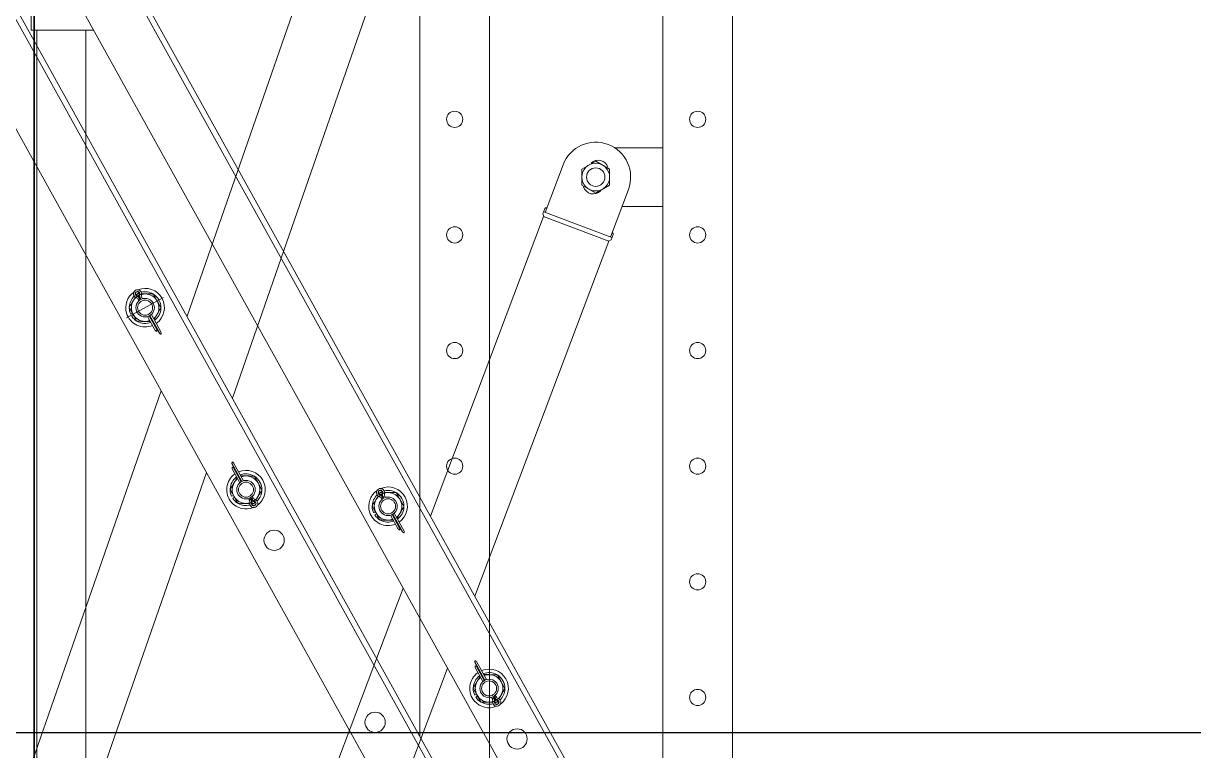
# Model space of a CAD drawing. Header units: millimetres. Extents: x -37020 to 35906, y -101 to 52234.
# Drawn here: x -218.401 to -217.39, y 321.129 to 321.758 of the extents above; entities that cross this region are included whole.
import ezdxf

# ---------------------------------------------------------------- set-up
doc = ezdxf.new("R2010")
doc.units = ezdxf.units.MM
doc.linetypes.add('DASHED2', pattern=[0.375, 0.25, -0.125])
doc.layers.add('Catenaria', color=2, linetype='Continuous')
doc.layers.add('unifilar VIAS Ppales', color=5, linetype='DASHED2')

msp = doc.modelspace()

# ---------------------------------------------------------------- linework, layer by layer
at = {"color": 251, "linetype": 'Continuous', "lineweight": 15}
for p, q in [((-218.0588, 321.1418), (-218.0588, 322.4253)), ((-217.8488, 320.97), (-217.8488, 322.2253)), ((-217.9324, 320.9137), (-218.5384, 322.007)), ((-217.9365, 320.9114), (-218.5425, 322.0047)), ((-217.9768, 320.8891), (-218.5828, 321.9824)), ((-217.9985, 321.9503), (-217.9985, 321.033)), ((-217.7885, 321.8503), (-217.7885, 320.8612)), ((-217.7224, 320.7419), (-218.3284, 321.8352)), ((-217.7265, 320.7396), (-218.3325, 321.8329)), ((-217.7668, 320.7173), (-218.3728, 321.8105)), ((-218.3946, 321.7525), (-218.3946, 321.8033)), ((-218.26, 321.5049), (-218.1609, 321.7899)), ((-218.104, 321.7701), (-218.2208, 321.4341)), ((-218.3946, 321.7525), (-218.3406, 321.7525)), ((-218.3897, 321.7525), (-218.3897, 320.7347)), ((-218.3475, 321.7525), (-218.3475, 320.7347)), ((-217.8904, 321.6507), (-217.8488, 321.6507)), ((-217.8488, 321.6507), (-217.8488, 321.5999)), ((-217.9349, 321.636), (-217.9504, 321.5948)), ((-217.9187, 321.6322), (-217.9067, 321.6392)), ((-217.9187, 321.6184), (-217.9187, 321.6322)), ((-217.9067, 321.6392), (-217.8947, 321.6322)), ((-217.8947, 321.6322), (-217.8947, 321.6184)), ((-217.9067, 321.6115), (-217.9187, 321.6184)), ((-217.8947, 321.6184), (-217.9067, 321.6115)), ((-217.8785, 321.6147), (-217.894, 321.5735)), ((-217.9506, 321.5981), (-217.9524, 321.5934)), ((-217.9524, 321.5934), (-217.9512, 321.5908)), ((-217.8927, 321.573), (-217.9517, 321.5953)), ((-217.9493, 321.5987), (-217.949, 321.5985)), ((-217.884, 321.5999), (-217.8488, 321.5999)), ((-218.0496, 321.3322), (-217.9518, 321.5911)), ((-217.9518, 321.5911), (-217.8954, 321.5698)), ((-217.8934, 321.5712), (-217.896, 321.57)), ((-217.8917, 321.5758), (-217.8934, 321.5712)), ((-217.8923, 321.5771), (-217.8926, 321.5772)), ((-217.8954, 321.5698), (-218.0112, 321.263)), ((-218.2802, 321.5213), (-218.3122, 321.5035)), ((-218.3043, 321.5235), (-218.3033, 321.5241)), ((-218.3041, 321.5211), (-218.304, 321.5212)), ((-218.304, 321.5212), (-218.3039, 321.5215)), ((-218.3039, 321.5215), (-218.3037, 321.5219)), ((-218.3029, 321.5244), (-218.3037, 321.523)), ((-218.3037, 321.5219), (-218.3035, 321.5225)), ((-218.3035, 321.5226), (-218.3035, 321.5227)), ((-218.3035, 321.5227), (-218.3034, 321.5227)), ((-218.3035, 321.5225), (-218.3035, 321.5226)), ((-218.3035, 321.5226), (-218.3035, 321.5226)), ((-218.3035, 321.5225), (-218.3035, 321.5225)), ((-218.3034, 321.5227), (-218.3034, 321.5228)), ((-218.3034, 321.5228), (-218.3034, 321.5228)), ((-218.3034, 321.5228), (-218.3034, 321.5228)), ((-218.3033, 321.5241), (-218.3032, 321.5242)), ((-218.3026, 321.5245), (-218.3014, 321.5251)), ((-218.302, 321.5228), (-218.3026, 321.5224)), ((-218.3013, 321.5232), (-218.302, 321.5228)), ((-218.3014, 321.5251), (-218.3014, 321.5251)), ((-218.3011, 321.524), (-218.3012, 321.524)), ((-218.3012, 321.524), (-218.3012, 321.524)), ((-218.3012, 321.524), (-218.3012, 321.524)), ((-218.301, 321.524), (-218.3011, 321.524)), ((-218.3011, 321.524), (-218.3011, 321.524)), ((-218.3009, 321.524), (-218.301, 321.524)), ((-218.301, 321.524), (-218.301, 321.524)), ((-218.3009, 321.5239), (-218.3009, 321.524)), ((-218.3003, 321.5238), (-218.3009, 321.5239)), ((-218.3004, 321.5206), (-218.3007, 321.5204)), ((-218.299, 321.5213), (-218.3004, 321.5206)), ((-218.3004, 321.5206), (-218.2998, 321.5196)), ((-218.2998, 321.5237), (-218.3003, 321.5238)), ((-218.2995, 321.5237), (-218.2998, 321.5237)), ((-218.2994, 321.5236), (-218.2995, 321.5237)), ((-218.299, 321.5213), (-218.2984, 321.5201)), ((-218.3023, 321.5195), (-218.301, 321.5203)), ((-218.3016, 321.5183), (-218.3023, 321.5195)), ((-218.301, 321.5203), (-218.3007, 321.5204)), ((-218.301, 321.5203), (-218.3004, 321.5192)), ((-218.3007, 321.5204), (-218.3001, 321.5194)), ((-218.3007, 321.5204), (-218.3001, 321.5194)), ((-218.3071, 321.5075), (-218.3087, 321.5067)), ((-218.3062, 321.5058), (-218.3076, 321.5048)), ((-218.2874, 321.4927), (-218.2941, 321.5047)), ((-218.2927, 321.5052), (-218.2859, 321.493)), ((-218.2923, 321.5054), (-218.2838, 321.4901)), ((-218.2923, 321.5054), (-218.2858, 321.4936)), ((-218.292, 321.5056), (-218.2833, 321.4899)), ((-218.2908, 321.5065), (-218.2822, 321.491)), ((-218.2874, 321.4927), (-218.2873, 321.4927)), ((-218.2873, 321.4927), (-218.2872, 321.4926)), ((-218.2872, 321.4926), (-218.2869, 321.4924)), ((-218.2869, 321.4924), (-218.2866, 321.4922)), ((-218.2866, 321.4922), (-218.2861, 321.4919)), ((-218.2861, 321.4923), (-218.286, 321.4926)), ((-218.2861, 321.4919), (-218.2861, 321.4923)), ((-218.286, 321.4926), (-218.2859, 321.493)), ((-218.2859, 321.4933), (-218.2858, 321.4934)), ((-218.2859, 321.4932), (-218.2859, 321.4933)), ((-218.2859, 321.4931), (-218.2859, 321.4932)), ((-218.2859, 321.493), (-218.2859, 321.4931)), ((-218.2858, 321.4935), (-218.2858, 321.4936)), ((-218.2858, 321.4936), (-218.2858, 321.4936)), ((-218.2858, 321.4936), (-218.2858, 321.4936)), ((-218.2858, 321.4934), (-218.2858, 321.4935)), ((-218.2858, 321.4935), (-218.2858, 321.4935)), ((-218.2858, 321.4934), (-218.2858, 321.4934)), ((-218.2822, 321.491), (-218.2822, 321.4909)), ((-218.2822, 321.4909), (-218.2822, 321.4907)), ((-218.2822, 321.4907), (-218.2822, 321.4904)), ((-218.2822, 321.4904), (-218.2822, 321.49)), ((-218.2837, 321.4901), (-218.2838, 321.4901)), ((-218.2838, 321.4901), (-218.2838, 321.4901)), ((-218.2838, 321.4901), (-218.2838, 321.4901)), ((-218.2838, 321.4901), (-218.2838, 321.4901)), ((-218.2837, 321.49), (-218.2837, 321.4901)), ((-218.2836, 321.49), (-218.2837, 321.49)), ((-218.2835, 321.49), (-218.2836, 321.49)), ((-218.2836, 321.49), (-218.2836, 321.49)), ((-218.2834, 321.4899), (-218.2835, 321.49)), ((-218.2833, 321.4899), (-218.2834, 321.4899)), ((-218.2829, 321.4898), (-218.2833, 321.4899)), ((-218.2826, 321.4896), (-218.2829, 321.4898)), ((-218.2822, 321.4895), (-218.2826, 321.4896)), ((-218.2822, 321.49), (-218.2822, 321.4895)), ((-218.5272, 320.7367), (-218.2824, 321.4405)), ((-218.221, 321.379), (-218.2211, 321.3786)), ((-218.2205, 321.3787), (-218.221, 321.379)), ((-218.2432, 321.3697), (-218.4702, 320.7169)), ((-218.2212, 321.3777), (-218.2213, 321.3776)), ((-218.2213, 321.3776), (-218.2213, 321.3775)), ((-218.2213, 321.3775), (-218.2213, 321.3775)), ((-218.2213, 321.3775), (-218.2213, 321.3774)), ((-218.2213, 321.3774), (-218.2213, 321.3773)), ((-218.2128, 321.362), (-218.2213, 321.3773)), ((-218.2213, 321.3773), (-218.2213, 321.3773)), ((-218.2213, 321.3773), (-218.2213, 321.3773)), ((-218.2213, 321.3773), (-218.2213, 321.3773)), ((-218.2211, 321.3782), (-218.2212, 321.3778)), ((-218.2212, 321.3778), (-218.2212, 321.3778)), ((-218.2212, 321.3778), (-218.2212, 321.3777)), ((-218.2125, 321.3621), (-218.2212, 321.3778)), ((-218.2211, 321.3786), (-218.2211, 321.3782)), ((-218.221, 321.3739), (-218.221, 321.3744)), ((-218.221, 321.3744), (-218.2206, 321.3743)), ((-218.221, 321.3735), (-218.221, 321.3739)), ((-218.221, 321.3732), (-218.221, 321.3735)), ((-218.221, 321.373), (-218.221, 321.3732)), ((-218.221, 321.3729), (-218.221, 321.373)), ((-218.221, 321.3729), (-218.2143, 321.3609)), ((-218.2206, 321.3743), (-218.2203, 321.3741)), ((-218.2202, 321.3785), (-218.2205, 321.3787)), ((-218.2203, 321.3741), (-218.2199, 321.374)), ((-218.2199, 321.3783), (-218.2202, 321.3785)), ((-218.2198, 321.3782), (-218.2199, 321.3783)), ((-218.2199, 321.374), (-218.2198, 321.374)), ((-218.2131, 321.3618), (-218.2199, 321.374)), ((-218.2197, 321.3782), (-218.2198, 321.3782)), ((-218.2198, 321.374), (-218.2197, 321.3739)), ((-218.2111, 321.3627), (-218.2197, 321.3782)), ((-218.2197, 321.3739), (-218.2197, 321.3739)), ((-218.2197, 321.3739), (-218.2196, 321.3739)), ((-218.2196, 321.3739), (-218.2195, 321.3738)), ((-218.2195, 321.3738), (-218.2195, 321.3738)), ((-218.2195, 321.3738), (-218.2194, 321.3738)), ((-218.2128, 321.362), (-218.2194, 321.3738)), ((-218.2194, 321.3738), (-218.2194, 321.3738)), ((-218.2194, 321.3738), (-218.2194, 321.3738)), ((-218.2194, 321.3738), (-218.2194, 321.3738)), ((-218.2198, 321.35), (-218.2214, 321.3493)), ((-218.2029, 321.3478), (-218.2036, 321.3491)), ((-218.0943, 321.3517), (-218.0933, 321.3523)), ((-218.0941, 321.3492), (-218.094, 321.3493)), ((-218.094, 321.3493), (-218.0939, 321.3496)), ((-218.0939, 321.3496), (-218.0937, 321.3501)), ((-218.0929, 321.3526), (-218.0937, 321.3512)), ((-218.0937, 321.3501), (-218.0935, 321.3506)), ((-218.0935, 321.3508), (-218.0934, 321.3509)), ((-218.0935, 321.3507), (-218.0935, 321.3508)), ((-218.0935, 321.3508), (-218.0935, 321.3508)), ((-218.0935, 321.3506), (-218.0935, 321.3507)), ((-218.0935, 321.3507), (-218.0935, 321.3507)), ((-218.0934, 321.3509), (-218.0934, 321.351)), ((-218.0934, 321.3509), (-218.0934, 321.3509)), ((-218.0934, 321.3509), (-218.0934, 321.3509)), ((-218.0933, 321.3523), (-218.0932, 321.3523)), ((-218.0926, 321.3527), (-218.0914, 321.3533)), ((-218.092, 321.351), (-218.0926, 321.3506)), ((-218.0913, 321.3513), (-218.092, 321.351)), ((-218.0914, 321.3533), (-218.0913, 321.3533)), ((-218.0911, 321.3522), (-218.0912, 321.3522)), ((-218.0912, 321.3522), (-218.0912, 321.3522)), ((-218.0912, 321.3522), (-218.0912, 321.3522)), ((-218.091, 321.3521), (-218.0911, 321.3522)), ((-218.0911, 321.3522), (-218.0911, 321.3522)), ((-218.0909, 321.3521), (-218.091, 321.3521)), ((-218.091, 321.3521), (-218.091, 321.3521)), ((-218.091, 321.3484), (-218.0907, 321.3486)), ((-218.0909, 321.3521), (-218.0909, 321.3521)), ((-218.0903, 321.352), (-218.0909, 321.3521)), ((-218.0903, 321.3488), (-218.0907, 321.3486)), ((-218.0907, 321.3486), (-218.0901, 321.3476)), ((-218.0907, 321.3486), (-218.0901, 321.3476)), ((-218.0898, 321.3519), (-218.0903, 321.352)), ((-218.089, 321.3495), (-218.0903, 321.3488)), ((-218.0903, 321.3488), (-218.0898, 321.3477)), ((-218.0895, 321.3518), (-218.0898, 321.3519)), ((-218.0894, 321.3518), (-218.0895, 321.3518)), ((-218.089, 321.3495), (-218.0884, 321.3483)), ((-218.2189, 321.3484), (-218.2204, 321.3474)), ((-218.2068, 321.3473), (-218.2061, 321.346)), ((-218.2061, 321.346), (-218.2048, 321.3468)), ((-218.2058, 321.3437), (-218.2057, 321.3437)), ((-218.2057, 321.3437), (-218.2054, 321.3437)), ((-218.2048, 321.3468), (-218.2054, 321.3478)), ((-218.2054, 321.3437), (-218.2049, 321.3436)), ((-218.2045, 321.3469), (-218.2051, 321.348)), ((-218.2045, 321.3469), (-218.2051, 321.348)), ((-218.2049, 321.3436), (-218.2043, 321.3434)), ((-218.2042, 321.3471), (-218.2048, 321.3482)), ((-218.2048, 321.3468), (-218.2045, 321.3469)), ((-218.2042, 321.3471), (-218.2045, 321.3469)), ((-218.2043, 321.3434), (-218.2042, 321.3434)), ((-218.2029, 321.3478), (-218.2042, 321.3471)), ((-218.2042, 321.3434), (-218.2042, 321.3434)), ((-218.2042, 321.3434), (-218.2041, 321.3434)), ((-218.2041, 321.3434), (-218.2041, 321.3434)), ((-218.2041, 321.3434), (-218.204, 321.3434)), ((-218.204, 321.3434), (-218.204, 321.3434)), ((-218.204, 321.3434), (-218.204, 321.3434)), ((-218.204, 321.3434), (-218.204, 321.3434)), ((-218.2023, 321.3429), (-218.204, 321.343)), ((-218.2032, 321.3446), (-218.2039, 321.3442)), ((-218.2038, 321.3423), (-218.2028, 321.3427)), ((-218.2025, 321.3449), (-218.2032, 321.3446)), ((-218.2028, 321.3427), (-218.2027, 321.3428)), ((-218.202, 321.3432), (-218.2009, 321.3439)), ((-218.2016, 321.3449), (-218.2017, 321.3448)), ((-218.2017, 321.3448), (-218.2017, 321.3447)), ((-218.2017, 321.3447), (-218.2017, 321.3447)), ((-218.2017, 321.3447), (-218.2017, 321.3446)), ((-218.2017, 321.3446), (-218.2017, 321.3446)), ((-218.2017, 321.3446), (-218.2017, 321.3446)), ((-218.2017, 321.3446), (-218.2017, 321.3446)), ((-218.2014, 321.3455), (-218.2016, 321.3449)), ((-218.2016, 321.3449), (-218.2016, 321.3449)), ((-218.2013, 321.3459), (-218.2014, 321.3455)), ((-218.2011, 321.3462), (-218.2013, 321.3459)), ((-218.2011, 321.3463), (-218.2011, 321.3462)), ((-218.2009, 321.3439), (-218.2009, 321.3439)), ((-218.0923, 321.3477), (-218.091, 321.3484)), ((-218.0916, 321.3465), (-218.0923, 321.3477)), ((-218.091, 321.3484), (-218.0904, 321.3474)), ((-218.0971, 321.3356), (-218.0987, 321.3349)), ((-218.0962, 321.334), (-218.0976, 321.333)), ((-218.0774, 321.3208), (-218.0841, 321.3329)), ((-218.0827, 321.3334), (-218.0759, 321.3212)), ((-218.0823, 321.3336), (-218.0738, 321.3183)), ((-218.0823, 321.3336), (-218.0758, 321.3217)), ((-218.082, 321.3337), (-218.0733, 321.3181)), ((-218.0808, 321.3347), (-218.0722, 321.3191)), ((-218.0774, 321.3208), (-218.0773, 321.3208)), ((-218.0773, 321.3208), (-218.0772, 321.3207)), ((-218.0772, 321.3207), (-218.0769, 321.3205)), ((-218.0769, 321.3205), (-218.0766, 321.3203)), ((-218.0766, 321.3203), (-218.0761, 321.3201)), ((-218.0761, 321.3201), (-218.076, 321.3204)), ((-218.076, 321.3208), (-218.0759, 321.3212)), ((-218.076, 321.3204), (-218.076, 321.3208)), ((-218.0759, 321.3213), (-218.0759, 321.3214)), ((-218.0759, 321.3214), (-218.0758, 321.3214)), ((-218.0759, 321.3212), (-218.0759, 321.3213)), ((-218.0758, 321.3216), (-218.0758, 321.3217)), ((-218.0758, 321.3217), (-218.0758, 321.3217)), ((-218.0758, 321.3217), (-218.0758, 321.3217)), ((-218.0758, 321.3217), (-218.0758, 321.3217)), ((-218.0758, 321.3215), (-218.0758, 321.3216)), ((-218.0758, 321.3216), (-218.0758, 321.3216)), ((-218.0758, 321.3214), (-218.0758, 321.3215)), ((-218.0738, 321.3182), (-218.0738, 321.3183)), ((-218.0738, 321.3183), (-218.0738, 321.3183)), ((-218.0737, 321.3182), (-218.0738, 321.3182)), ((-218.0738, 321.3182), (-218.0738, 321.3182)), ((-218.0736, 321.3182), (-218.0737, 321.3182)), ((-218.0737, 321.3182), (-218.0737, 321.3182)), ((-218.0736, 321.3181), (-218.0736, 321.3182)), ((-218.0722, 321.3191), (-218.0722, 321.3191)), ((-218.0722, 321.3191), (-218.0722, 321.3189)), ((-218.0722, 321.3189), (-218.0722, 321.3186)), ((-218.0722, 321.3186), (-218.0722, 321.3182)), ((-218.0735, 321.3181), (-218.0736, 321.3181)), ((-218.0734, 321.3181), (-218.0735, 321.3181)), ((-218.0733, 321.3181), (-218.0734, 321.3181)), ((-218.0729, 321.3179), (-218.0733, 321.3181)), ((-218.0726, 321.3178), (-218.0729, 321.3179)), ((-218.0722, 321.3176), (-218.0726, 321.3178)), ((-218.0722, 321.3182), (-218.0722, 321.3176)), ((-218.3072, 320.6499), (-218.0731, 321.2699)), ((-218.011, 321.2071), (-218.0111, 321.2068)), ((-218.0105, 321.2069), (-218.011, 321.2071)), ((-218.0348, 321.2007), (-218.2508, 320.6286)), ((-218.0112, 321.2058), (-218.0113, 321.2057)), ((-218.0113, 321.2057), (-218.0113, 321.2057)), ((-218.0113, 321.2057), (-218.0113, 321.2056)), ((-218.0113, 321.2056), (-218.0113, 321.2056)), ((-218.0113, 321.2056), (-218.0113, 321.2055)), ((-218.0113, 321.2055), (-218.0113, 321.2055)), ((-218.0113, 321.2055), (-218.0113, 321.2054)), ((-218.0028, 321.1901), (-218.0113, 321.2054)), ((-218.0113, 321.2054), (-218.0113, 321.2054)), ((-218.0111, 321.2064), (-218.0112, 321.206)), ((-218.0112, 321.206), (-218.0112, 321.2059)), ((-218.0025, 321.1903), (-218.0112, 321.206)), ((-218.0112, 321.2059), (-218.0112, 321.2058)), ((-218.0111, 321.2068), (-218.0111, 321.2064)), ((-218.011, 321.202), (-218.011, 321.2026)), ((-218.011, 321.2026), (-218.0106, 321.2024)), ((-218.011, 321.2016), (-218.011, 321.202)), ((-218.011, 321.2013), (-218.011, 321.2016)), ((-218.011, 321.2011), (-218.011, 321.2013)), ((-218.011, 321.2011), (-218.0043, 321.189)), ((-218.011, 321.2011), (-218.011, 321.2011)), ((-218.0106, 321.2024), (-218.0103, 321.2023)), ((-218.0102, 321.2066), (-218.0105, 321.2069)), ((-218.0103, 321.2023), (-218.0099, 321.2021)), ((-218.0099, 321.2065), (-218.0102, 321.2066)), ((-218.0098, 321.2064), (-218.0099, 321.2065)), ((-218.0099, 321.2021), (-218.0098, 321.2021)), ((-218.0031, 321.1899), (-218.0099, 321.2021)), ((-218.0097, 321.2063), (-218.0098, 321.2064)), ((-218.0098, 321.2021), (-218.0097, 321.2021)), ((-218.0011, 321.1908), (-218.0097, 321.2063)), ((-218.0097, 321.2021), (-218.0097, 321.2021)), ((-218.0097, 321.2021), (-218.0096, 321.202)), ((-218.0096, 321.202), (-218.0095, 321.202)), ((-218.0095, 321.202), (-218.0095, 321.202)), ((-218.0095, 321.202), (-218.0094, 321.202)), ((-218.0094, 321.202), (-218.0094, 321.202)), ((-218.0094, 321.202), (-218.0094, 321.2019)), ((-218.0028, 321.1901), (-218.0094, 321.2019)), ((-218.0094, 321.2019), (-218.0094, 321.2019)), ((-218.0098, 321.1782), (-218.0114, 321.1774)), ((-217.9929, 321.176), (-217.9936, 321.1772)), ((-218.0089, 321.1765), (-218.0104, 321.1756)), ((-217.9968, 321.1754), (-217.9961, 321.1742)), ((-217.9961, 321.1742), (-217.9948, 321.1749)), ((-217.9958, 321.1719), (-217.9957, 321.1719)), ((-217.9957, 321.1719), (-217.9954, 321.1718)), ((-217.9948, 321.1749), (-217.9954, 321.176)), ((-217.9954, 321.1718), (-217.9949, 321.1717)), ((-217.9945, 321.1751), (-217.9951, 321.1761)), ((-217.9945, 321.1751), (-217.9951, 321.1761)), ((-217.9949, 321.1717), (-217.9943, 321.1716)), ((-217.9942, 321.1753), (-217.9948, 321.1763)), ((-217.9948, 321.1749), (-217.9945, 321.1751)), ((-217.9942, 321.1753), (-217.9945, 321.1751)), ((-217.9943, 321.1716), (-217.9942, 321.1716)), ((-217.9929, 321.176), (-217.9942, 321.1753)), ((-217.9942, 321.1716), (-217.9942, 321.1716)), ((-217.9942, 321.1716), (-217.9941, 321.1715)), ((-217.9941, 321.1715), (-217.9941, 321.1715)), ((-217.9941, 321.1715), (-217.994, 321.1715)), ((-217.994, 321.1715), (-217.994, 321.1715)), ((-217.994, 321.1715), (-217.994, 321.1715)), ((-217.994, 321.1715), (-217.994, 321.1715)), ((-217.9923, 321.1711), (-217.994, 321.1711)), ((-217.9932, 321.1727), (-217.9938, 321.1724)), ((-217.9938, 321.1704), (-217.9928, 321.1709)), ((-217.9925, 321.1731), (-217.9932, 321.1727)), ((-217.9928, 321.1709), (-217.9927, 321.171)), ((-217.992, 321.1713), (-217.9909, 321.172)), ((-217.9916, 321.173), (-217.9917, 321.173)), ((-217.9917, 321.173), (-217.9917, 321.1729)), ((-217.9917, 321.1729), (-217.9917, 321.1728)), ((-217.9917, 321.1728), (-217.9917, 321.1728)), ((-217.9917, 321.1728), (-217.9917, 321.1728)), ((-217.9917, 321.1728), (-217.9917, 321.1727)), ((-217.9917, 321.1727), (-217.9917, 321.1727)), ((-217.9914, 321.1736), (-217.9916, 321.1731)), ((-217.9916, 321.1731), (-217.9916, 321.173)), ((-217.9912, 321.1741), (-217.9914, 321.1736)), ((-217.9911, 321.1744), (-217.9912, 321.1741)), ((-217.9911, 321.1745), (-217.9911, 321.1744)), ((-217.9909, 321.172), (-217.9909, 321.172))]:
    msp.add_line(p, q, dxfattribs=at)
for centre, radius in [((-218.0286, 321.6753), 0.007), ((-217.8186, 321.6753), 0.007), ((-217.9067, 321.6253), 0.012), ((-217.9067, 321.6253), 0.008), ((-218.0286, 321.5753), 0.007), ((-217.8186, 321.5753), 0.007), ((-218.2962, 321.5124), 0.008), ((-218.2962, 321.5124), 0.0065), ((-218.0286, 321.4753), 0.007), ((-217.8186, 321.4753), 0.007), ((-218.0286, 321.3753), 0.007), ((-217.8186, 321.3753), 0.007), ((-218.209, 321.355), 0.008), ((-218.209, 321.355), 0.0065), ((-218.0862, 321.3406), 0.008), ((-218.0862, 321.3406), 0.0065), ((-218.1847, 321.3112), 0.00875), ((-217.8186, 321.2753), 0.007), ((-217.9989, 321.1831), 0.008), ((-217.9989, 321.1831), 0.0065), ((-217.8186, 321.1753), 0.007), ((-218.0974, 321.1538), 0.00875), ((-217.9747, 321.1394), 0.00875)]:
    msp.add_circle(centre, radius, dxfattribs=at)
for centre, radius, start, end in [((-217.9067, 321.6253), 0.0302, 339.3154, 159.3154), ((-217.9045, 321.6312), 0.00875, 17.5129, 135.8556), ((-217.9089, 321.6195), 0.00875, 197.5129, 316.9851), ((-217.9497, 321.5977), 0.001, 69.3154, 159.3154), ((-217.8926, 321.5762), 0.001, 339.3154, 69.3154), ((-218.2962, 321.5124), 0.0167, 125.9875, 196.7644), ((-218.2962, 321.5124), 0.0137, 133.7563, 177.2878), ((-218.3028, 321.5244), 0.00351, 29, 249.7336), ((-218.2962, 321.5124), 0.0119, 132.7098, 149), ((-218.3028, 321.5244), 0.00203, 348.2664, 249.7336), ((-218.3028, 321.5244), 0.00167, 348.2664, 249.7336), ((-218.3052, 321.5179), 0.00336, 29, 69.7336), ((-218.3052, 321.5179), 0.00485, 29, 69.7336), ((-218.3052, 321.5179), 0.00521, 29, 69.7336), ((-218.2962, 321.5124), 0.0167, 305.3746, 112.0125), ((-218.2961, 321.523), 0.00521, 168.2664, 209), ((-218.2961, 321.523), 0.00485, 168.2664, 209), ((-218.3028, 321.5244), 0.00351, 348.2664, 29), ((-218.2962, 321.5124), 0.0137, 59.9308, 104.2437), ((-218.2961, 321.523), 0.00336, 168.2664, 209), ((-218.2962, 321.5124), 0.0119, 89, 105.2902), ((-218.2962, 321.5124), 0.0119, 29, 89), ((-218.2962, 321.5124), 0.0137, 0.0287, 58.4601), ((-218.2962, 321.5124), 0.0137, 180.4862, 204.5), ((-218.2962, 321.5124), 0.0119, 149, 209), ((-218.2962, 321.5124), 0.0137, 306.7589, 357.5024), ((-218.2962, 321.5124), 0.0119, 329, 29), ((-218.2962, 321.5124), 0.0167, 196.7644, 292.6254), ((-218.2962, 321.5124), 0.0137, 213.5, 237.8653), ((-218.2962, 321.5124), 0.0119, 209, 269), ((-218.2962, 321.5124), 0.0137, 240.5777, 291.2412), ((-218.2962, 321.5124), 0.0119, 269, 290.0659), ((-218.2962, 321.5124), 0.0119, 307.9341, 329), ((-218.209, 321.355), 0.0167, 305.9875, 112.6254), ((-218.209, 321.355), 0.0167, 125.3746, 221.2356), ((-218.209, 321.355), 0.0137, 126.7588, 177.4223), ((-218.209, 321.355), 0.0119, 149, 209), ((-218.209, 321.355), 0.0119, 127.9341, 149), ((-218.209, 321.355), 0.0137, 60.4976, 111.2412), ((-218.209, 321.355), 0.0119, 89, 110.0659), ((-218.209, 321.355), 0.0119, 29, 89), ((-218.209, 321.355), 0.0137, 359.5399, 57.9713), ((-218.209, 321.355), 0.0119, 329, 29), ((-218.209, 321.355), 0.0137, 180.1347, 204.5), ((-218.209, 321.355), 0.0119, 209, 269), ((-218.209, 321.355), 0.0119, 312.7098, 329), ((-218.209, 321.355), 0.0137, 313.7563, 358.0692), ((-218.0862, 321.3406), 0.0167, 125.9875, 196.7644), ((-218.0862, 321.3406), 0.0137, 133.7563, 177.2878), ((-218.0928, 321.3525), 0.00351, 29, 249.7336), ((-218.0862, 321.3406), 0.0119, 132.7098, 149), ((-218.0928, 321.3525), 0.00203, 348.2664, 249.7336), ((-218.0928, 321.3525), 0.00167, 348.2664, 249.7336), ((-218.0952, 321.3461), 0.00336, 29, 69.7336), ((-218.0952, 321.3461), 0.00485, 29, 69.7336), ((-218.0952, 321.3461), 0.00521, 29, 69.7336), ((-218.0862, 321.3406), 0.0167, 305.3746, 112.0125), ((-218.0861, 321.3511), 0.00521, 168.2664, 209), ((-218.0861, 321.3511), 0.00485, 168.2664, 209), ((-218.0928, 321.3525), 0.00351, 348.2664, 29), ((-218.0862, 321.3406), 0.0137, 59.9308, 104.2437), ((-218.0861, 321.3511), 0.00336, 168.2664, 209), ((-218.0862, 321.3406), 0.0119, 89, 105.2902), ((-218.0862, 321.3406), 0.0119, 29, 89), ((-218.0862, 321.3406), 0.0137, 0.0287, 58.4601), ((-218.209, 321.355), 0.0167, 221.2356, 292.0125), ((-218.209, 321.355), 0.0137, 213.5, 237.5138), ((-218.209, 321.355), 0.0137, 240.7122, 284.2437), ((-218.209, 321.355), 0.0119, 269, 285.2902), ((-218.2091, 321.3444), 0.00336, 348.2664, 29), ((-218.2023, 321.343), 0.00351, 168.2664, 29), ((-218.2091, 321.3444), 0.00485, 348.2664, 29), ((-218.1999, 321.3495), 0.00521, 209, 249.7336), ((-218.2091, 321.3444), 0.00521, 348.2664, 29), ((-218.2023, 321.343), 0.00203, 168.2664, 69.7336), ((-218.1999, 321.3495), 0.00485, 209, 249.7336), ((-218.2023, 321.343), 0.00167, 168.2664, 69.7336), ((-218.1999, 321.3495), 0.00336, 209, 249.7336), ((-218.2023, 321.343), 0.00351, 29, 69.7336), ((-218.0862, 321.3406), 0.0137, 180.4862, 204.5), ((-218.0862, 321.3406), 0.0119, 149, 209), ((-218.0862, 321.3406), 0.0137, 306.7588, 357.5024), ((-218.0862, 321.3406), 0.0119, 329, 29), ((-218.0862, 321.3406), 0.0167, 196.7644, 292.6254), ((-218.0862, 321.3406), 0.0137, 213.5, 237.8653), ((-218.0862, 321.3406), 0.0119, 209, 269), ((-218.0862, 321.3406), 0.0137, 240.5777, 291.2412), ((-218.0862, 321.3406), 0.0119, 269, 290.0659), ((-218.0862, 321.3406), 0.0119, 307.9341, 329), ((-217.9989, 321.1831), 0.0167, 305.9875, 112.6254), ((-217.9989, 321.1831), 0.0137, 60.4976, 111.2412), ((-217.9989, 321.1831), 0.0167, 125.3746, 221.2356), ((-217.9989, 321.1831), 0.0137, 126.7588, 177.4223), ((-217.9989, 321.1831), 0.0119, 149, 209), ((-217.9989, 321.1831), 0.0119, 127.9341, 149), ((-217.9989, 321.1831), 0.0119, 89, 110.0659), ((-217.9989, 321.1831), 0.0119, 29, 89), ((-217.9989, 321.1831), 0.0137, 359.5399, 57.9713), ((-217.9989, 321.1831), 0.0119, 329, 29), ((-217.9989, 321.1831), 0.0137, 180.1347, 204.5), ((-217.9989, 321.1831), 0.0119, 209, 269), ((-217.9989, 321.1831), 0.0119, 312.7098, 329), ((-217.9989, 321.1831), 0.0137, 313.7563, 358.0692), ((-217.9989, 321.1831), 0.0167, 221.2356, 292.0125), ((-217.9989, 321.1831), 0.0137, 213.5, 237.5138), ((-217.9989, 321.1831), 0.0137, 240.7122, 284.2437), ((-217.9989, 321.1831), 0.0119, 269, 285.2902), ((-217.9991, 321.1726), 0.00336, 348.2664, 29), ((-217.9923, 321.1712), 0.00351, 168.2664, 29), ((-217.9991, 321.1726), 0.00485, 348.2664, 29), ((-217.9899, 321.1776), 0.00521, 209, 249.7336), ((-217.9991, 321.1726), 0.00521, 348.2664, 29), ((-217.9923, 321.1712), 0.00203, 168.2664, 69.7336), ((-217.9899, 321.1776), 0.00485, 209, 249.7336), ((-217.9923, 321.1712), 0.00167, 168.2664, 69.7336), ((-217.9899, 321.1776), 0.00336, 209, 249.7336), ((-217.9923, 321.1712), 0.00351, 29, 69.7336)]:
    msp.add_arc(centre, radius, start, end, dxfattribs=at)
for points, knots in [([(-218.3047, 321.5214), (-218.3048, 321.5212), (-218.3054, 321.5203), (-218.306, 321.5193), (-218.3064, 321.5185)], [0, 0, 0, 0, 0.2287917, 1, 1, 1, 1]), ([(-218.3012, 321.5244), (-218.3014, 321.5244), (-218.302, 321.5244), (-218.3025, 321.5244), (-218.3029, 321.5244)], [0, 0, 0, 0, 0.32141, 1, 1, 1, 1]), ([(-218.296, 321.5243), (-218.297, 321.5243), (-218.2981, 321.5244), (-218.2992, 321.5244), (-218.2994, 321.5244)], [0, 0, 0, 0, 0.847161, 1, 1, 1, 1]), ([(-218.2891, 321.5242), (-218.2902, 321.5242), (-218.2924, 321.5243), (-218.2948, 321.5243), (-218.296, 321.5243), (-218.296, 321.5243)], [0, 0, 0, 0, 0.4845457, 0.9867486, 1, 1, 1, 1]), ([(-218.2858, 321.5182), (-218.2863, 321.519), (-218.2872, 321.5207), (-218.2883, 321.5227), (-218.2889, 321.5239), (-218.2891, 321.5242)], [0, 0, 0, 0, 0.406635, 0.827972, 1, 1, 1, 1]), ([(-218.3064, 321.5185), (-218.3065, 321.5184), (-218.307, 321.5175), (-218.308, 321.5159), (-218.3091, 321.5141), (-218.3098, 321.513), (-218.31, 321.5126)], [0, 0, 0, 0, 0.066921, 0.435837, 0.815266, 1, 1, 1, 1]), ([(-218.31, 321.5126), (-218.3095, 321.5117), (-218.3084, 321.5098), (-218.3072, 321.5077), (-218.3067, 321.5067), (-218.3066, 321.5066)], [0, 0, 0, 0, 0.4845457, 0.9867481, 1, 1, 1, 1]), ([(-218.2825, 321.5122), (-218.2828, 321.5117), (-218.2835, 321.5105), (-218.2847, 321.5085), (-218.2856, 321.507), (-218.286, 321.5063)], [0, 0, 0, 0, 0.265444, 0.628072, 1, 1, 1, 1]), ([(-218.2825, 321.5122), (-218.283, 321.5131), (-218.284, 321.515), (-218.2852, 321.5171), (-218.2858, 321.5182), (-218.2858, 321.5182)], [0, 0, 0, 0, 0.484547, 0.986748, 1, 1, 1, 1]), ([(-218.3066, 321.5066), (-218.3062, 321.5058), (-218.3052, 321.5041), (-218.3041, 321.5021), (-218.3035, 321.5009), (-218.3033, 321.5006)], [0, 0, 0, 0, 0.406636, 0.827972, 1, 1, 1, 1]), ([(-218.3033, 321.5006), (-218.3022, 321.5006), (-218.3001, 321.5006), (-218.2977, 321.5005), (-218.2965, 321.5005), (-218.2964, 321.5005)], [0, 0, 0, 0, 0.484546, 0.986748, 1, 1, 1, 1]), ([(-218.2964, 321.5005), (-218.2955, 321.5005), (-218.2938, 321.5005), (-218.2923, 321.5004), (-218.2917, 321.5004)], [0, 0, 0, 0, 0.597277, 1, 1, 1, 1]), ([(-218.286, 321.5063), (-218.2861, 321.5061), (-218.2866, 321.5053), (-218.2875, 321.5039), (-218.2882, 321.5027), (-218.2884, 321.5022)], [0, 0, 0, 0, 0.098345, 0.64049, 1, 1, 1, 1]), ([(-218.2227, 321.3552), (-218.2222, 321.3561), (-218.221, 321.358), (-218.2198, 321.36), (-218.2192, 321.3611), (-218.2192, 321.3611)], [0, 0, 0, 0, 0.484546, 0.986748, 1, 1, 1, 1]), ([(-218.2192, 321.3611), (-218.2187, 321.3619), (-218.2178, 321.3633), (-218.217, 321.3646), (-218.2167, 321.3652)], [0, 0, 0, 0, 0.597277, 1, 1, 1, 1]), ([(-218.2087, 321.3669), (-218.2089, 321.3669), (-218.2099, 321.3669), (-218.2115, 321.3669), (-218.2129, 321.367), (-218.2135, 321.367)], [0, 0, 0, 0, 0.098345, 0.64049, 1, 1, 1, 1]), ([(-218.2019, 321.3668), (-218.2024, 321.3668), (-218.2038, 321.3668), (-218.2061, 321.3668), (-218.2079, 321.3669), (-218.2087, 321.3669)], [0, 0, 0, 0, 0.265444, 0.628072, 1, 1, 1, 1]), ([(-218.2019, 321.3668), (-218.2013, 321.3658), (-218.2003, 321.3639), (-218.1991, 321.3618), (-218.1985, 321.3608), (-218.1985, 321.3608)], [0, 0, 0, 0, 0.484547, 0.986748, 1, 1, 1, 1]), ([(-218.1985, 321.3608), (-218.1981, 321.3599), (-218.1971, 321.3582), (-218.196, 321.3562), (-218.1954, 321.3551), (-218.1952, 321.3547)], [0, 0, 0, 0, 0.406635, 0.827972, 1, 1, 1, 1]), ([(-218.2194, 321.3492), (-218.2198, 321.35), (-218.2208, 321.3518), (-218.2219, 321.3538), (-218.2225, 321.3549), (-218.2227, 321.3552)], [0, 0, 0, 0, 0.406636, 0.827972, 1, 1, 1, 1]), ([(-218.216, 321.3432), (-218.2166, 321.3441), (-218.2176, 321.346), (-218.2188, 321.3481), (-218.2194, 321.3492), (-218.2194, 321.3492)], [0, 0, 0, 0, 0.4845457, 0.9867481, 1, 1, 1, 1]), ([(-218.1987, 321.3488), (-218.1992, 321.348), (-218.1998, 321.347), (-218.2004, 321.3461), (-218.2005, 321.3459)], [0, 0, 0, 0, 0.847161, 1, 1, 1, 1]), ([(-218.1952, 321.3547), (-218.1957, 321.3538), (-218.1969, 321.352), (-218.1981, 321.3499), (-218.1987, 321.3489), (-218.1987, 321.3488)], [0, 0, 0, 0, 0.4845457, 0.9867486, 1, 1, 1, 1]), ([(-218.0947, 321.3496), (-218.0948, 321.3494), (-218.0954, 321.3484), (-218.096, 321.3475), (-218.0964, 321.3467)], [0, 0, 0, 0, 0.2287917, 1, 1, 1, 1]), ([(-218.0912, 321.3526), (-218.0914, 321.3526), (-218.092, 321.3526), (-218.0925, 321.3526), (-218.0929, 321.3526)], [0, 0, 0, 0, 0.32141, 1, 1, 1, 1]), ([(-218.086, 321.3525), (-218.087, 321.3525), (-218.0881, 321.3525), (-218.0892, 321.3525), (-218.0894, 321.3525)], [0, 0, 0, 0, 0.847161, 1, 1, 1, 1]), ([(-218.0791, 321.3524), (-218.0802, 321.3524), (-218.0824, 321.3524), (-218.0848, 321.3525), (-218.086, 321.3525), (-218.086, 321.3525)], [0, 0, 0, 0, 0.4845457, 0.9867486, 1, 1, 1, 1]), ([(-218.0758, 321.3463), (-218.0763, 321.3472), (-218.0772, 321.3489), (-218.0783, 321.3509), (-218.0789, 321.352), (-218.0791, 321.3524)], [0, 0, 0, 0, 0.406635, 0.827972, 1, 1, 1, 1]), ([(-218.2092, 321.3431), (-218.2093, 321.3431), (-218.2103, 321.3431), (-218.2123, 321.3431), (-218.2144, 321.3432), (-218.2156, 321.3432), (-218.216, 321.3432)], [0, 0, 0, 0, 0.066921, 0.435837, 0.815266, 1, 1, 1, 1]), ([(-218.2058, 321.343), (-218.206, 321.343), (-218.2071, 321.343), (-218.2083, 321.343), (-218.2092, 321.3431)], [0, 0, 0, 0, 0.2287917, 1, 1, 1, 1]), ([(-218.2014, 321.3444), (-218.2015, 321.3442), (-218.2018, 321.3437), (-218.2021, 321.3433), (-218.2023, 321.3429)], [0, 0, 0, 0, 0.32141, 1, 1, 1, 1]), ([(-218.0964, 321.3467), (-218.0965, 321.3466), (-218.097, 321.3457), (-218.098, 321.344), (-218.0991, 321.3422), (-218.0998, 321.3411), (-218.1, 321.3408)], [0, 0, 0, 0, 0.066921, 0.435837, 0.815266, 1, 1, 1, 1]), ([(-218.1, 321.3408), (-218.0994, 321.3399), (-218.0984, 321.338), (-218.0972, 321.3359), (-218.0966, 321.3348), (-218.0966, 321.3348)], [0, 0, 0, 0, 0.4845457, 0.9867481, 1, 1, 1, 1]), ([(-218.0725, 321.3403), (-218.0728, 321.3398), (-218.0735, 321.3386), (-218.0747, 321.3367), (-218.0755, 321.3352), (-218.076, 321.3344)], [0, 0, 0, 0, 0.265444, 0.628072, 1, 1, 1, 1]), ([(-218.0725, 321.3403), (-218.073, 321.3413), (-218.074, 321.3432), (-218.0752, 321.3452), (-218.0758, 321.3463), (-218.0758, 321.3463)], [0, 0, 0, 0, 0.484547, 0.986748, 1, 1, 1, 1]), ([(-218.0966, 321.3348), (-218.0962, 321.3339), (-218.0952, 321.3322), (-218.0941, 321.3302), (-218.0935, 321.3291), (-218.0933, 321.3288)], [0, 0, 0, 0, 0.406636, 0.827972, 1, 1, 1, 1]), ([(-218.0933, 321.3288), (-218.0922, 321.3288), (-218.09, 321.3287), (-218.0877, 321.3287), (-218.0865, 321.3287), (-218.0864, 321.3287)], [0, 0, 0, 0, 0.484546, 0.986748, 1, 1, 1, 1]), ([(-218.0864, 321.3287), (-218.0855, 321.3286), (-218.0838, 321.3286), (-218.0823, 321.3286), (-218.0817, 321.3286)], [0, 0, 0, 0, 0.597277, 1, 1, 1, 1]), ([(-218.076, 321.3344), (-218.0761, 321.3343), (-218.0766, 321.3334), (-218.0774, 321.332), (-218.0782, 321.3308), (-218.0784, 321.3304)], [0, 0, 0, 0, 0.098345, 0.64049, 1, 1, 1, 1]), ([(-218.0127, 321.1834), (-218.0121, 321.1843), (-218.011, 321.1862), (-218.0098, 321.1882), (-218.0092, 321.1892), (-218.0092, 321.1893)], [0, 0, 0, 0, 0.484546, 0.986748, 1, 1, 1, 1]), ([(-218.0092, 321.1893), (-218.0087, 321.1901), (-218.0078, 321.1915), (-218.007, 321.1928), (-218.0067, 321.1933)], [0, 0, 0, 0, 0.597277, 1, 1, 1, 1]), ([(-217.9987, 321.195), (-217.9989, 321.195), (-217.9999, 321.1951), (-218.0015, 321.1951), (-218.0029, 321.1951), (-218.0035, 321.1951)], [0, 0, 0, 0, 0.098345, 0.64049, 1, 1, 1, 1]), ([(-217.9919, 321.1949), (-217.9924, 321.1949), (-217.9938, 321.195), (-217.9961, 321.195), (-217.9979, 321.195), (-217.9987, 321.195)], [0, 0, 0, 0, 0.265444, 0.628072, 1, 1, 1, 1]), ([(-217.9919, 321.1949), (-217.9913, 321.194), (-217.9903, 321.1921), (-217.9891, 321.19), (-217.9885, 321.1889), (-217.9885, 321.1889)], [0, 0, 0, 0, 0.484547, 0.986748, 1, 1, 1, 1]), ([(-217.9885, 321.1889), (-217.9881, 321.1881), (-217.9871, 321.1863), (-217.986, 321.1844), (-217.9854, 321.1832), (-217.9852, 321.1829)], [0, 0, 0, 0, 0.406635, 0.827972, 1, 1, 1, 1]), ([(-218.0094, 321.1774), (-218.0098, 321.1782), (-218.0108, 321.1799), (-218.0119, 321.1819), (-218.0125, 321.183), (-218.0127, 321.1834)], [0, 0, 0, 0, 0.406636, 0.827972, 1, 1, 1, 1]), ([(-218.006, 321.1713), (-218.0066, 321.1723), (-218.0076, 321.1742), (-218.0088, 321.1763), (-218.0094, 321.1773), (-218.0094, 321.1774)], [0, 0, 0, 0, 0.4845457, 0.9867481, 1, 1, 1, 1]), ([(-217.9887, 321.177), (-217.9892, 321.1762), (-217.9898, 321.1752), (-217.9904, 321.1742), (-217.9905, 321.1741)], [0, 0, 0, 0, 0.847161, 1, 1, 1, 1]), ([(-217.9852, 321.1829), (-217.9857, 321.182), (-217.9869, 321.1801), (-217.9881, 321.1781), (-217.9887, 321.177), (-217.9887, 321.177)], [0, 0, 0, 0, 0.4845457, 0.9867486, 1, 1, 1, 1]), ([(-217.9992, 321.1712), (-217.9993, 321.1712), (-218.0003, 321.1712), (-218.0023, 321.1713), (-218.0044, 321.1713), (-218.0056, 321.1713), (-218.006, 321.1713)], [0, 0, 0, 0, 0.066921, 0.435837, 0.815266, 1, 1, 1, 1]), ([(-217.9958, 321.1712), (-217.996, 321.1712), (-217.9971, 321.1712), (-217.9983, 321.1712), (-217.9992, 321.1712)], [0, 0, 0, 0, 0.2287917, 1, 1, 1, 1]), ([(-217.9914, 321.1725), (-217.9915, 321.1724), (-217.9918, 321.1719), (-217.9921, 321.1714), (-217.9923, 321.1711)], [0, 0, 0, 0, 0.32141, 1, 1, 1, 1])]:
    msp.add_open_spline(points, degree=3, knots=knots, dxfattribs=at)
at = {"layer": 'Catenaria', "color": 1, "linetype": 'Continuous', "ltscale": 7}
msp.add_line((-218.392, 321.9764), (-218.392, 319.3331), dxfattribs=at)
at = {"layer": 'Catenaria', "color": 240, "ltscale": 0.1, "true_color": 0xed1f24}
msp.add_line((-218.3921, 319.4187), (-218.3921, 321.9735), dxfattribs=at)
at = {"layer": 'unifilar VIAS Ppales', "color": 251, "linetype": 'Continuous', "ltscale": 10}
msp.add_line((-219.2209, 321.145, -20.7852), (-181.7274, 321.1422), dxfattribs=at)

doc.saveas('drawing.dxf')
